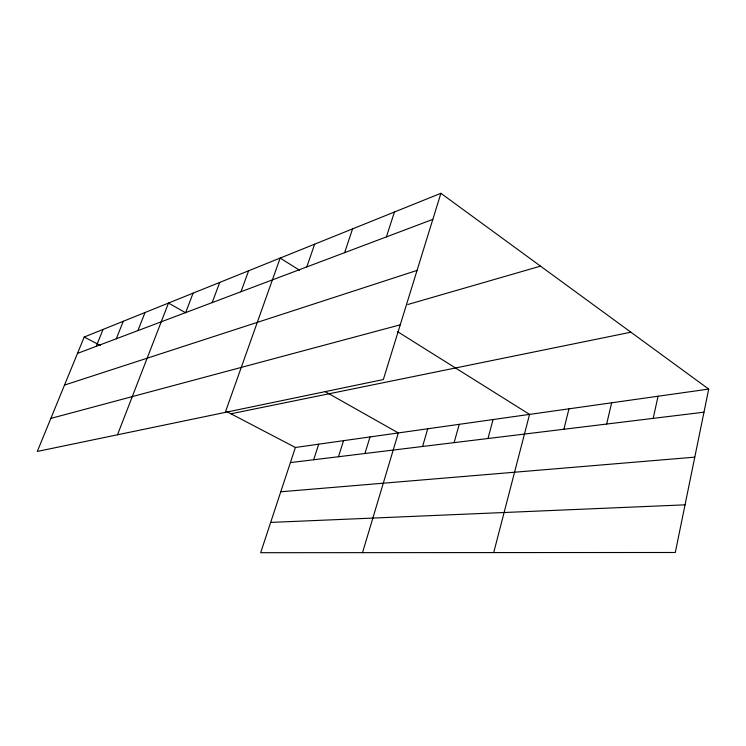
<?xml version="1.0" encoding="UTF-8"?>
<svg xmlns="http://www.w3.org/2000/svg" width="746" height="746" viewBox="0 0 746 746"><rect width="100%" height="100%" fill="white"/><g stroke="black" fill="none" stroke-linecap="round" stroke-linejoin="round"><path stroke-width="1.12" d="M708.7 389.086L675.298 552.488L260.671 552.702L295.379 447.479L708.7 389.086L440.886 193.298L84.214 337.024L37.3 451.442L383.332 379.555L440.886 193.298M653.179 418.375L658.056 396.238M606.657 424.045L611.636 402.803M563.901 429.258L568.956 408.827M493.712 552.581L529.557 414.394L397.711 331.746M487.968 438.517L493.097 419.55M454.1 442.639L459.238 424.334M422.59 446.481L427.728 428.782M362.519 552.646L398.327 432.941L325.014 391.519M364.925 453.512L370.016 436.942M338.47 456.738L343.533 440.681M313.674 459.76L318.701 444.187M386.4 236.902L394.429 212.013M344.615 252.661L352.569 228.882M306.793 266.928L314.663 244.166M225.264 412.398L280.16 258.069L299.631 270.266M240.986 291.742L248.632 270.77M212.19 302.606L219.716 282.426M185.689 312.602L193.083 293.159M117.504 434.778L168.484 303.072L185.595 312.742M137.907 330.618L145.022 312.518M116.292 338.768L123.276 321.284M96.215 346.349L103.06 329.434M77.5 353.399L432.82 219.389M64.51 385.085L417.061 270.406M407.838 304.499L540.514 266.135M50.849 418.413L400.248 324.827M230.952 413.778L630.892 332.203M290.39 462.595L703.982 412.184M280.766 491.782L694.787 457.149M270.658 522.414L685.033 504.837M84.214 337.024L100.346 345.463M226.821 411.624L295.379 447.479"/></g></svg>
